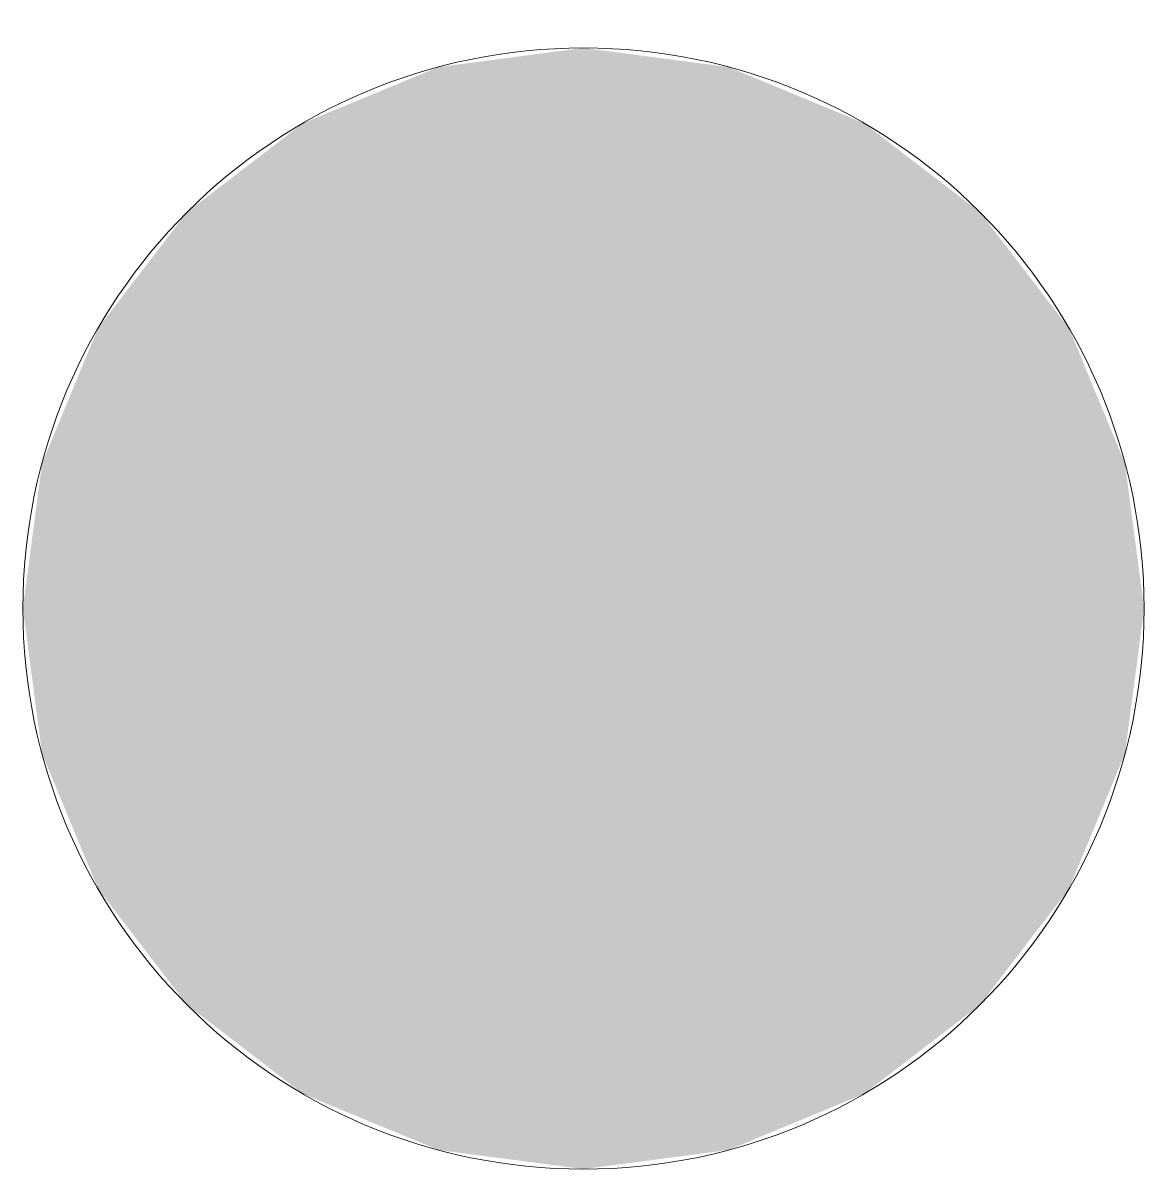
# Model space of a CAD drawing. Header units: metres. Extents: x -2.5 to 2.5, y -2.5 to 2.61.
import ezdxf

# ---------------------------------------------------------------- set-up
doc = ezdxf.new("R2010")
doc.units = ezdxf.units.M
doc.layers.add('A-DETL-GENF', color=92, linetype='Continuous', lineweight=18)

# ---------------------------------------------------------------- blocks, each defined once
blk = doc.blocks.new('00 lijmbolletje s e - 00 g lijmbolletje s e-349024-00_0 Basismaterialen')
at = {"layer": 'A-DETL-GENF'}
blk.add_hatch(color=256, dxfattribs=at).paths.add_polyline_path([(0, -2.5), (0.647, -2.4148), (1.25, -2.1651), (1.7678, -1.7678), (2.1651, -1.25), (2.4148, -0.647), (2.5, 0), (2.4148, 0.647), (2.1651, 1.25), (1.7678, 1.7678), (1.25, 2.1651), (0.647, 2.4148), (0, 2.5), (-0.647, 2.4148), (-1.25, 2.1651), (-1.7678, 1.7678), (-2.1651, 1.25), (-2.4148, 0.647), (-2.5, 0), (-2.4148, -0.647), (-2.1651, -1.25), (-1.7678, -1.7678), (-1.25, -2.1651), (-0.647, -2.4148)])
for start, end in [(360, 180), (180, 360)]:
    blk.add_arc((0, 0), 2.5, start, end, dxfattribs=at)

msp = doc.modelspace()

# ---------------------------------------------------------------- block references
msp.add_blockref('00 lijmbolletje s e - 00 g lijmbolletje s e-349024-00_0 Basismaterialen', (0, 0))

doc.saveas('drawing.dxf')
